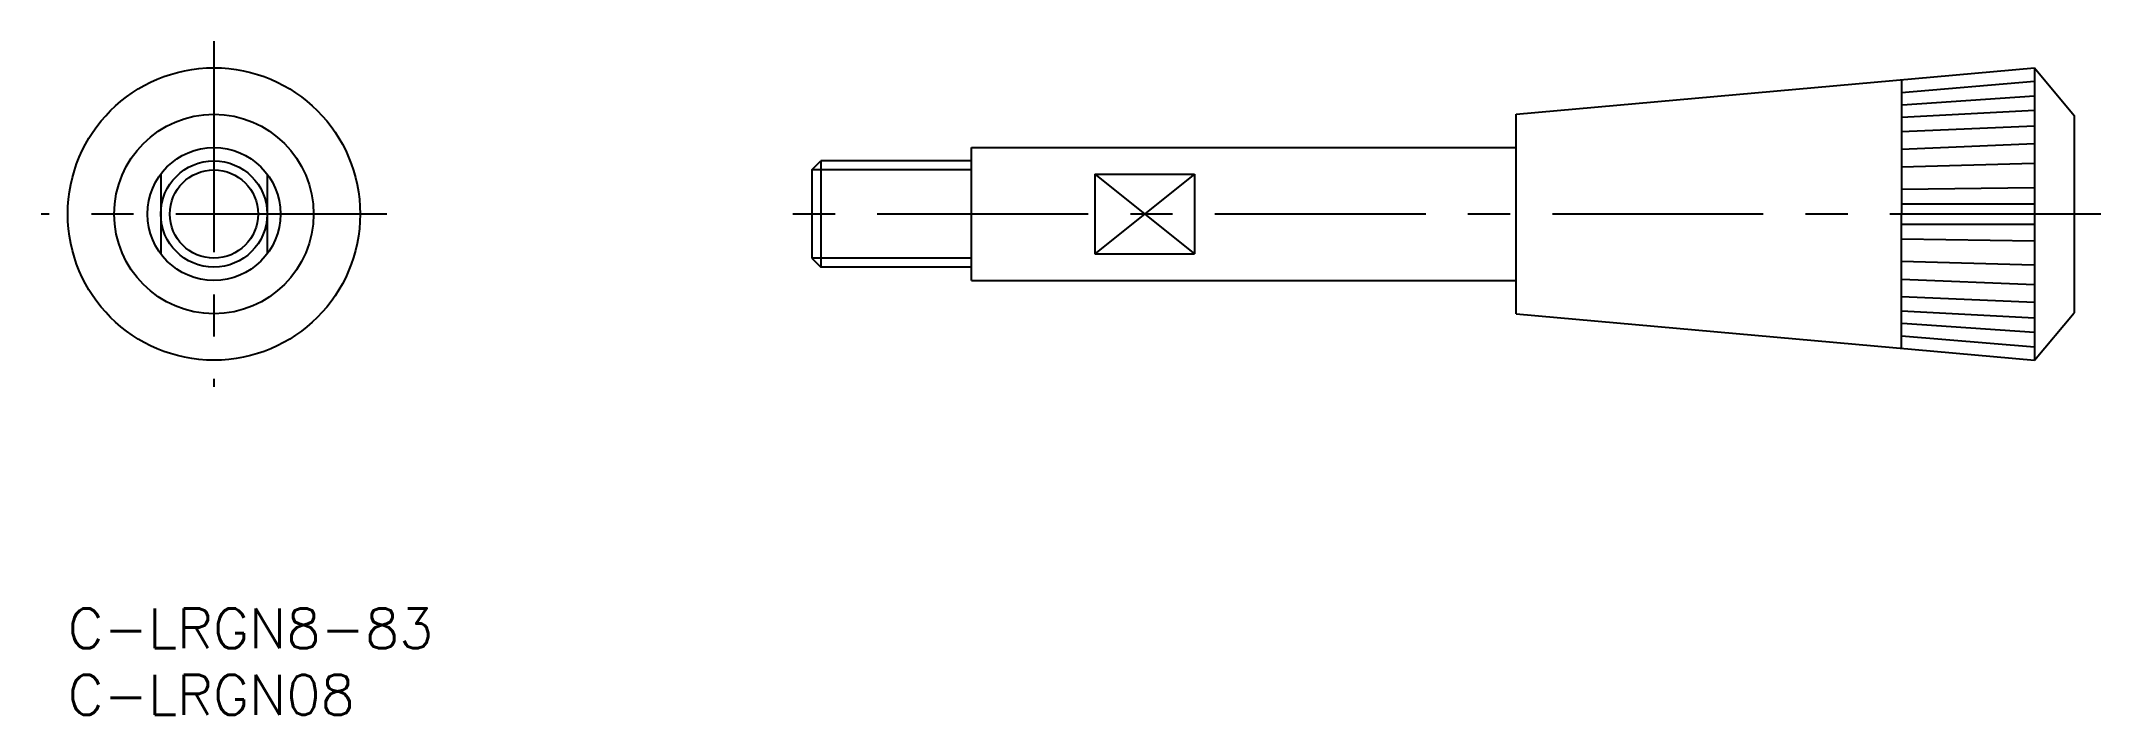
# Model space of a CAD drawing. Extents: x -2 to 153, y -8 to 43.
import ezdxf

# ---------------------------------------------------------------- set-up
doc = ezdxf.new("R2010")
doc.units = 0
doc.header["$LTSCALE"] = 0.5
doc.linetypes.add('CENTER', pattern=[50.8, 31.75, -6.35, 6.35, -6.35])
doc.linetypes.add('DASHED', pattern=[19.05, 12.7, -6.35])
doc.layers.get('0').update_dxf_attribs({"linetype": 'CONTINUOUS'})
doc.layers.add('CENTER', color=1, linetype='CENTER')
doc.styles.get("Standard").update_dxf_attribs({"font": 'txt.shx', "height": 3, "bigfont": 'bigfont.shx'})

# ---------------------------------------------------------------- blocks, each defined once
blk = doc.blocks.new('*U13')
at = {"color": 7, "linetype": 'CONTINUOUS'}
blk.add_text('C-LRGN8-83', height=3, dxfattribs=at).set_placement((0, -3))
blk = doc.blocks.new('*U14')
at = {"color": 7, "linetype": 'CONTINUOUS'}
blk.add_text('C-LRGN08', height=3, dxfattribs=at).set_placement((0, -8))

msp = doc.modelspace()

# ---------------------------------------------------------------- linework, layer by layer
at = {"color": 7, "linetype": 'CONTINUOUS'}
for p, q in [((109, 37.17), (148, 40.67)), ((148, 40.67), (148, 18.67)), ((148, 40.67), (151, 37.09)), ((138, 39.77), (138, 29.67)), ((138, 38.82), (148, 39.66)), ((138, 36.96), (148, 37.49)), ((138.05, 37.88), (148, 38.56)), ((109, 22.17), (109, 37.17)), ((138, 35.87), (148, 36.3)), ((151, 37.09), (151, 22.24)), ((68, 24.67), (68, 34.67)), ((68, 34.67), (109, 34.67)), ((138, 34.55), (148, 34.97)), ((56, 32.99), (56.68, 33.67)), ((56, 32.99), (56, 26.34)), ((56.68, 33.67), (56.68, 25.67)), ((68, 33.67), (56.68, 33.67)), ((77.3, 32.67), (84.8, 32.67)), ((77.3, 32.67), (77.3, 26.67)), ((84.8, 32.67), (84.8, 26.67)), ((138, 33.21), (147.97, 33.49)), ((138, 31.53), (148, 31.67)), ((138, 30.43), (148, 30.43)), ((138, 19.56), (138, 29.67)), ((138, 28.91), (148, 28.91)), ((77.3, 26.67), (84.8, 26.67)), ((138, 27.81), (148, 27.66)), ((56, 26.34), (56.68, 25.67)), ((68, 25.67), (56.68, 25.67)), ((138, 26.13), (147.97, 25.84)), ((68, 24.67), (109, 24.67)), ((138, 24.78), (148, 24.37)), ((138, 23.46), (148, 23.03)), ((109, 22.17), (148, 18.67)), ((138, 22.38), (148, 21.85)), ((148, 18.67), (151, 22.24)), ((138, 20.51), (148, 19.67)), ((138.05, 21.45), (148, 20.78))]:
    msp.add_line(p, q, dxfattribs=at)
at = {"color": 3, "linetype": 'DASHED'}
for p, q in [((7, 32.67), (7, 26.67)), ((15, 32.67), (15, 26.67))]:
    msp.add_line(p, q, dxfattribs=at)
at = {"color": 3, "linetype": 'CONTINUOUS'}
for p, q in [((68, 32.99), (56, 32.99)), ((84.8, 32.67), (77.3, 26.67)), ((77.3, 32.67), (84.8, 26.67)), ((68, 26.34), (56, 26.34))]:
    msp.add_line(p, q, dxfattribs=at)
at = {"color": 7, "linetype": 'CONTINUOUS'}
for radius in [11, 7.5, 5, 4]:
    msp.add_circle((11, 29.67), radius, dxfattribs=at)
at = {"color": 3, "linetype": 'CONTINUOUS'}
msp.add_circle((11, 29.67), 3.32, dxfattribs=at)
at = {"layer": 'CENTER', "color": 1, "linetype": 'CENTER'}
for p, q in [((11, 42.67), (11, 16.67)), ((24, 29.67), (-2, 29.67)), ((153, 29.67), (54, 29.67))]:
    msp.add_line(p, q, dxfattribs=at)

# ---------------------------------------------------------------- block references
at = {"color": 7, "linetype": 'CONTINUOUS'}
for name in ['*U13', '*U14']:
    msp.add_blockref(name, (0, 0), dxfattribs=at)

doc.saveas('drawing.dxf')
